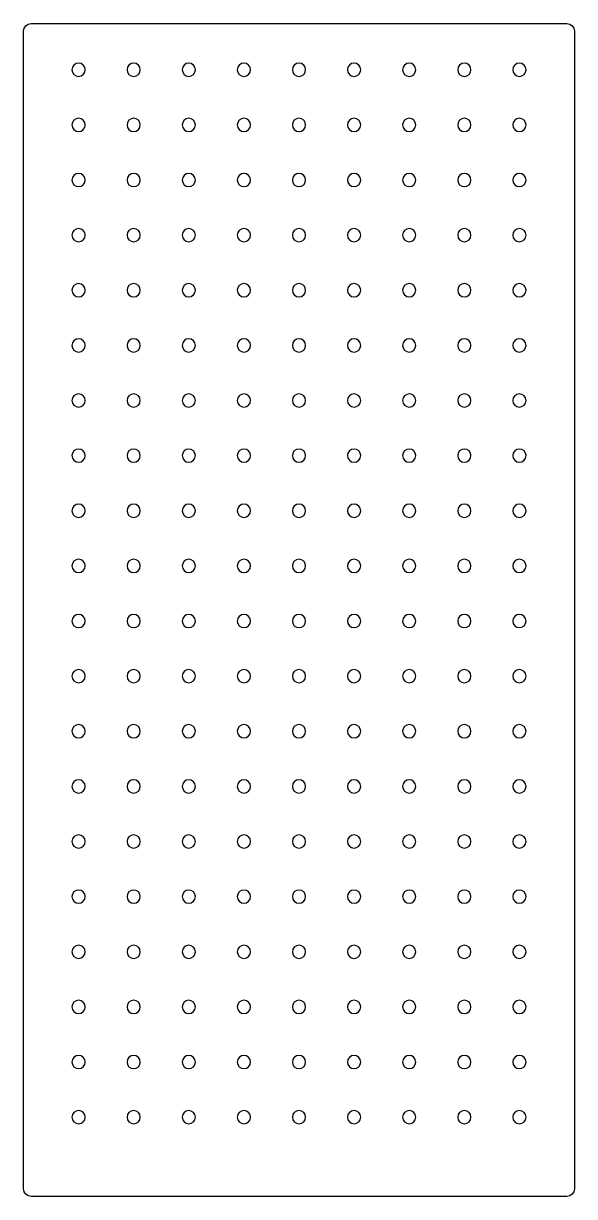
# Model space of a CAD drawing. Header units: millimetres. Extents: x 0 to 500, y 0 to 1064.
import ezdxf

# ---------------------------------------------------------------- set-up
doc = ezdxf.new("R2010")
doc.units = ezdxf.units.MM

msp = doc.modelspace()

# ---------------------------------------------------------------- linework, layer by layer
at = {"layer": 'HOLES_QUOTE_ONLY'}
for points in [[(44.4567, 1019.7039), (45.7574, 1017.7574), (47.7039, 1016.4567), (50, 1016), (52.2961, 1016.4567), (54.2426, 1017.7574), (55.5433, 1019.7039), (56, 1022), (55.5433, 1024.2961), (54.2426, 1026.2426), (52.2961, 1027.5433), (50, 1028), (47.7039, 1027.5433), (45.7574, 1026.2426), (44.4567, 1024.2961), (44, 1022)], [(94.4567, 1019.7039), (95.7574, 1017.7574), (97.7039, 1016.4567), (100, 1016), (102.2961, 1016.4567), (104.2426, 1017.7574), (105.5433, 1019.7039), (106, 1022), (105.5433, 1024.2961), (104.2426, 1026.2426), (102.2961, 1027.5433), (100, 1028), (97.7039, 1027.5433), (95.7574, 1026.2426), (94.4567, 1024.2961), (94, 1022)], [(144.4567, 1019.7039), (145.7574, 1017.7574), (147.7039, 1016.4567), (150, 1016), (152.2961, 1016.4567), (154.2426, 1017.7574), (155.5433, 1019.7039), (156, 1022), (155.5433, 1024.2961), (154.2426, 1026.2426), (152.2961, 1027.5433), (150, 1028), (147.7039, 1027.5433), (145.7574, 1026.2426), (144.4567, 1024.2961), (144, 1022)], [(194.4567, 1019.7039), (195.7574, 1017.7574), (197.7039, 1016.4567), (200, 1016), (202.2961, 1016.4567), (204.2426, 1017.7574), (205.5433, 1019.7039), (206, 1022), (205.5433, 1024.2961), (204.2426, 1026.2426), (202.2961, 1027.5433), (200, 1028), (197.7039, 1027.5433), (195.7574, 1026.2426), (194.4567, 1024.2961), (194, 1022)], [(245.7574, 1017.7574), (247.7039, 1016.4567), (250, 1016), (252.2961, 1016.4567), (254.2426, 1017.7574), (255.5433, 1019.7039), (256, 1022), (255.5433, 1024.2961), (254.2426, 1026.2426), (252.2961, 1027.5433), (250, 1028), (247.7039, 1027.5433), (245.7574, 1026.2426), (244.4567, 1024.2961), (244, 1022), (244.4567, 1019.7039)], [(295.7574, 1017.7574), (297.7039, 1016.4567), (300, 1016), (302.2961, 1016.4567), (304.2426, 1017.7574), (305.5433, 1019.7039), (306, 1022), (305.5433, 1024.2961), (304.2426, 1026.2426), (302.2961, 1027.5433), (300, 1028), (297.7039, 1027.5433), (295.7574, 1026.2426), (294.4567, 1024.2961), (294, 1022), (294.4567, 1019.7039)], [(344.4567, 1019.7039), (345.7574, 1017.7574), (347.7039, 1016.4567), (350, 1016), (352.2961, 1016.4567), (354.2426, 1017.7574), (355.5433, 1019.7039), (356, 1022), (355.5433, 1024.2961), (354.2426, 1026.2426), (352.2961, 1027.5433), (350, 1028), (347.7039, 1027.5433), (345.7574, 1026.2426), (344.4567, 1024.2961), (344, 1022)], [(394.4567, 1019.7039), (395.7574, 1017.7574), (397.7039, 1016.4567), (400, 1016), (402.2961, 1016.4567), (404.2426, 1017.7574), (405.5433, 1019.7039), (406, 1022), (405.5433, 1024.2961), (404.2426, 1026.2426), (402.2961, 1027.5433), (400, 1028), (397.7039, 1027.5433), (395.7574, 1026.2426), (394.4567, 1024.2961), (394, 1022)], [(444.4567, 1019.7039), (445.7574, 1017.7574), (447.7039, 1016.4567), (450, 1016), (452.2961, 1016.4567), (454.2426, 1017.7574), (455.5433, 1019.7039), (456, 1022), (455.5433, 1024.2961), (454.2426, 1026.2426), (452.2961, 1027.5433), (450, 1028), (447.7039, 1027.5433), (445.7574, 1026.2426), (444.4567, 1024.2961), (444, 1022)], [(44.4567, 969.7039), (45.7574, 967.7574), (47.7039, 966.4567), (50, 966), (52.2961, 966.4567), (54.2426, 967.7574), (55.5433, 969.7039), (56, 972), (55.5433, 974.2961), (54.2426, 976.2426), (52.2961, 977.5433), (50, 978), (47.7039, 977.5433), (45.7574, 976.2426), (44.4567, 974.2961), (44, 972)], [(95.7574, 967.7574), (97.7039, 966.4567), (100, 966), (102.2961, 966.4567), (104.2426, 967.7574), (105.5433, 969.7039), (106, 972), (105.5433, 974.2961), (104.2426, 976.2426), (102.2961, 977.5433), (100, 978), (97.7039, 977.5433), (95.7574, 976.2426), (94.4567, 974.2961), (94, 972), (94.4567, 969.7039)], [(145.7574, 967.7574), (147.7039, 966.4567), (150, 966), (152.2961, 966.4567), (154.2426, 967.7574), (155.5433, 969.7039), (156, 972), (155.5433, 974.2961), (154.2426, 976.2426), (152.2961, 977.5433), (150, 978), (147.7039, 977.5433), (145.7574, 976.2426), (144.4567, 974.2961), (144, 972), (144.4567, 969.7039)], [(194.4567, 969.7039), (195.7574, 967.7574), (197.7039, 966.4567), (200, 966), (202.2961, 966.4567), (204.2426, 967.7574), (205.5433, 969.7039), (206, 972), (205.5433, 974.2961), (204.2426, 976.2426), (202.2961, 977.5433), (200, 978), (197.7039, 977.5433), (195.7574, 976.2426), (194.4567, 974.2961), (194, 972)], [(244.4567, 969.7039), (245.7574, 967.7574), (247.7039, 966.4567), (250, 966), (252.2961, 966.4567), (254.2426, 967.7574), (255.5433, 969.7039), (256, 972), (255.5433, 974.2961), (254.2426, 976.2426), (252.2961, 977.5433), (250, 978), (247.7039, 977.5433), (245.7574, 976.2426), (244.4567, 974.2961), (244, 972)], [(294.4567, 969.7039), (295.7574, 967.7574), (297.7039, 966.4567), (300, 966), (302.2961, 966.4567), (304.2426, 967.7574), (305.5433, 969.7039), (306, 972), (305.5433, 974.2961), (304.2426, 976.2426), (302.2961, 977.5433), (300, 978), (297.7039, 977.5433), (295.7574, 976.2426), (294.4567, 974.2961), (294, 972)], [(345.7574, 967.7574), (347.7039, 966.4567), (350, 966), (352.2961, 966.4567), (354.2426, 967.7574), (355.5433, 969.7039), (356, 972), (355.5433, 974.2961), (354.2426, 976.2426), (352.2961, 977.5433), (350, 978), (347.7039, 977.5433), (345.7574, 976.2426), (344.4567, 974.2961), (344, 972), (344.4567, 969.7039)], [(394.4567, 969.7039), (395.7574, 967.7574), (397.7039, 966.4567), (400, 966), (402.2961, 966.4567), (404.2426, 967.7574), (405.5433, 969.7039), (406, 972), (405.5433, 974.2961), (404.2426, 976.2426), (402.2961, 977.5433), (400, 978), (397.7039, 977.5433), (395.7574, 976.2426), (394.4567, 974.2961), (394, 972)], [(445.7574, 967.7574), (447.7039, 966.4567), (450, 966), (452.2961, 966.4567), (454.2426, 967.7574), (455.5433, 969.7039), (456, 972), (455.5433, 974.2961), (454.2426, 976.2426), (452.2961, 977.5433), (450, 978), (447.7039, 977.5433), (445.7574, 976.2426), (444.4567, 974.2961), (444, 972), (444.4567, 969.7039)], [(45.7574, 917.7574), (47.7039, 916.4567), (50, 916), (52.2961, 916.4567), (54.2426, 917.7574), (55.5433, 919.7039), (56, 922), (55.5433, 924.2961), (54.2426, 926.2426), (52.2961, 927.5433), (50, 928), (47.7039, 927.5433), (45.7574, 926.2426), (44.4567, 924.2961), (44, 922), (44.4567, 919.7039)], [(95.7574, 917.7574), (97.7039, 916.4567), (100, 916), (102.2961, 916.4567), (104.2426, 917.7574), (105.5433, 919.7039), (106, 922), (105.5433, 924.2961), (104.2426, 926.2426), (102.2961, 927.5433), (100, 928), (97.7039, 927.5433), (95.7574, 926.2426), (94.4567, 924.2961), (94, 922), (94.4567, 919.7039)], [(144.4567, 919.7039), (145.7574, 917.7574), (147.7039, 916.4567), (150, 916), (152.2961, 916.4567), (154.2426, 917.7574), (155.5433, 919.7039), (156, 922), (155.5433, 924.2961), (154.2426, 926.2426), (152.2961, 927.5433), (150, 928), (147.7039, 927.5433), (145.7574, 926.2426), (144.4567, 924.2961), (144, 922)], [(195.7574, 917.7574), (197.7039, 916.4567), (200, 916), (202.2961, 916.4567), (204.2426, 917.7574), (205.5433, 919.7039), (206, 922), (205.5433, 924.2961), (204.2426, 926.2426), (202.2961, 927.5433), (200, 928), (197.7039, 927.5433), (195.7574, 926.2426), (194.4567, 924.2961), (194, 922), (194.4567, 919.7039)], [(245.7574, 917.7574), (247.7039, 916.4567), (250, 916), (252.2961, 916.4567), (254.2426, 917.7574), (255.5433, 919.7039), (256, 922), (255.5433, 924.2961), (254.2426, 926.2426), (252.2961, 927.5433), (250, 928), (247.7039, 927.5433), (245.7574, 926.2426), (244.4567, 924.2961), (244, 922), (244.4567, 919.7039)], [(294.4567, 919.7039), (295.7574, 917.7574), (297.7039, 916.4567), (300, 916), (302.2961, 916.4567), (304.2426, 917.7574), (305.5433, 919.7039), (306, 922), (305.5433, 924.2961), (304.2426, 926.2426), (302.2961, 927.5433), (300, 928), (297.7039, 927.5433), (295.7574, 926.2426), (294.4567, 924.2961), (294, 922)], [(344.4567, 919.7039), (345.7574, 917.7574), (347.7039, 916.4567), (350, 916), (352.2961, 916.4567), (354.2426, 917.7574), (355.5433, 919.7039), (356, 922), (355.5433, 924.2961), (354.2426, 926.2426), (352.2961, 927.5433), (350, 928), (347.7039, 927.5433), (345.7574, 926.2426), (344.4567, 924.2961), (344, 922)], [(395.7574, 917.7574), (397.7039, 916.4567), (400, 916), (402.2961, 916.4567), (404.2426, 917.7574), (405.5433, 919.7039), (406, 922), (405.5433, 924.2961), (404.2426, 926.2426), (402.2961, 927.5433), (400, 928), (397.7039, 927.5433), (395.7574, 926.2426), (394.4567, 924.2961), (394, 922), (394.4567, 919.7039)], [(444.4567, 919.7039), (445.7574, 917.7574), (447.7039, 916.4567), (450, 916), (452.2961, 916.4567), (454.2426, 917.7574), (455.5433, 919.7039), (456, 922), (455.5433, 924.2961), (454.2426, 926.2426), (452.2961, 927.5433), (450, 928), (447.7039, 927.5433), (445.7574, 926.2426), (444.4567, 924.2961), (444, 922)], [(44.4567, 869.7039), (45.7574, 867.7574), (47.7039, 866.4567), (50, 866), (52.2961, 866.4567), (54.2426, 867.7574), (55.5433, 869.7039), (56, 872), (55.5433, 874.2961), (54.2426, 876.2426), (52.2961, 877.5433), (50, 878), (47.7039, 877.5433), (45.7574, 876.2426), (44.4567, 874.2961), (44, 872)], [(94.4567, 869.7039), (95.7574, 867.7574), (97.7039, 866.4567), (100, 866), (102.2961, 866.4567), (104.2426, 867.7574), (105.5433, 869.7039), (106, 872), (105.5433, 874.2961), (104.2426, 876.2426), (102.2961, 877.5433), (100, 878), (97.7039, 877.5433), (95.7574, 876.2426), (94.4567, 874.2961), (94, 872)], [(145.7574, 867.7574), (147.7039, 866.4567), (150, 866), (152.2961, 866.4567), (154.2426, 867.7574), (155.5433, 869.7039), (156, 872), (155.5433, 874.2961), (154.2426, 876.2426), (152.2961, 877.5433), (150, 878), (147.7039, 877.5433), (145.7574, 876.2426), (144.4567, 874.2961), (144, 872), (144.4567, 869.7039)], [(195.7574, 867.7574), (197.7039, 866.4567), (200, 866), (202.2961, 866.4567), (204.2426, 867.7574), (205.5433, 869.7039), (206, 872), (205.5433, 874.2961), (204.2426, 876.2426), (202.2961, 877.5433), (200, 878), (197.7039, 877.5433), (195.7574, 876.2426), (194.4567, 874.2961), (194, 872), (194.4567, 869.7039)], [(244.4567, 869.7039), (245.7574, 867.7574), (247.7039, 866.4567), (250, 866), (252.2961, 866.4567), (254.2426, 867.7574), (255.5433, 869.7039), (256, 872), (255.5433, 874.2961), (254.2426, 876.2426), (252.2961, 877.5433), (250, 878), (247.7039, 877.5433), (245.7574, 876.2426), (244.4567, 874.2961), (244, 872)], [(295.7574, 867.7574), (297.7039, 866.4567), (300, 866), (302.2961, 866.4567), (304.2426, 867.7574), (305.5433, 869.7039), (306, 872), (305.5433, 874.2961), (304.2426, 876.2426), (302.2961, 877.5433), (300, 878), (297.7039, 877.5433), (295.7574, 876.2426), (294.4567, 874.2961), (294, 872), (294.4567, 869.7039)], [(345.7574, 867.7574), (347.7039, 866.4567), (350, 866), (352.2961, 866.4567), (354.2426, 867.7574), (355.5433, 869.7039), (356, 872), (355.5433, 874.2961), (354.2426, 876.2426), (352.2961, 877.5433), (350, 878), (347.7039, 877.5433), (345.7574, 876.2426), (344.4567, 874.2961), (344, 872), (344.4567, 869.7039)], [(394.4567, 869.7039), (395.7574, 867.7574), (397.7039, 866.4567), (400, 866), (402.2961, 866.4567), (404.2426, 867.7574), (405.5433, 869.7039), (406, 872), (405.5433, 874.2961), (404.2426, 876.2426), (402.2961, 877.5433), (400, 878), (397.7039, 877.5433), (395.7574, 876.2426), (394.4567, 874.2961), (394, 872)], [(444.4567, 869.7039), (445.7574, 867.7574), (447.7039, 866.4567), (450, 866), (452.2961, 866.4567), (454.2426, 867.7574), (455.5433, 869.7039), (456, 872), (455.5433, 874.2961), (454.2426, 876.2426), (452.2961, 877.5433), (450, 878), (447.7039, 877.5433), (445.7574, 876.2426), (444.4567, 874.2961), (444, 872)], [(44.4567, 819.7039), (45.7574, 817.7574), (47.7039, 816.4567), (50, 816), (52.2961, 816.4567), (54.2426, 817.7574), (55.5433, 819.7039), (56, 822), (55.5433, 824.2961), (54.2426, 826.2426), (52.2961, 827.5433), (50, 828), (47.7039, 827.5433), (45.7574, 826.2426), (44.4567, 824.2961), (44, 822)], [(95.7574, 817.7574), (97.7039, 816.4567), (100, 816), (102.2961, 816.4567), (104.2426, 817.7574), (105.5433, 819.7039), (106, 822), (105.5433, 824.2961), (104.2426, 826.2426), (102.2961, 827.5433), (100, 828), (97.7039, 827.5433), (95.7574, 826.2426), (94.4567, 824.2961), (94, 822), (94.4567, 819.7039)], [(144.4567, 819.7039), (145.7574, 817.7574), (147.7039, 816.4567), (150, 816), (152.2961, 816.4567), (154.2426, 817.7574), (155.5433, 819.7039), (156, 822), (155.5433, 824.2961), (154.2426, 826.2426), (152.2961, 827.5433), (150, 828), (147.7039, 827.5433), (145.7574, 826.2426), (144.4567, 824.2961), (144, 822)], [(194.4567, 819.7039), (195.7574, 817.7574), (197.7039, 816.4567), (200, 816), (202.2961, 816.4567), (204.2426, 817.7574), (205.5433, 819.7039), (206, 822), (205.5433, 824.2961), (204.2426, 826.2426), (202.2961, 827.5433), (200, 828), (197.7039, 827.5433), (195.7574, 826.2426), (194.4567, 824.2961), (194, 822)], [(245.7574, 817.7574), (247.7039, 816.4567), (250, 816), (252.2961, 816.4567), (254.2426, 817.7574), (255.5433, 819.7039), (256, 822), (255.5433, 824.2961), (254.2426, 826.2426), (252.2961, 827.5433), (250, 828), (247.7039, 827.5433), (245.7574, 826.2426), (244.4567, 824.2961), (244, 822), (244.4567, 819.7039)], [(294.4567, 819.7039), (295.7574, 817.7574), (297.7039, 816.4567), (300, 816), (302.2961, 816.4567), (304.2426, 817.7574), (305.5433, 819.7039), (306, 822), (305.5433, 824.2961), (304.2426, 826.2426), (302.2961, 827.5433), (300, 828), (297.7039, 827.5433), (295.7574, 826.2426), (294.4567, 824.2961), (294, 822)], [(345.7574, 817.7574), (347.7039, 816.4567), (350, 816), (352.2961, 816.4567), (354.2426, 817.7574), (355.5433, 819.7039), (356, 822), (355.5433, 824.2961), (354.2426, 826.2426), (352.2961, 827.5433), (350, 828), (347.7039, 827.5433), (345.7574, 826.2426), (344.4567, 824.2961), (344, 822), (344.4567, 819.7039)], [(394.4567, 819.7039), (395.7574, 817.7574), (397.7039, 816.4567), (400, 816), (402.2961, 816.4567), (404.2426, 817.7574), (405.5433, 819.7039), (406, 822), (405.5433, 824.2961), (404.2426, 826.2426), (402.2961, 827.5433), (400, 828), (397.7039, 827.5433), (395.7574, 826.2426), (394.4567, 824.2961), (394, 822)], [(445.7574, 817.7574), (447.7039, 816.4567), (450, 816), (452.2961, 816.4567), (454.2426, 817.7574), (455.5433, 819.7039), (456, 822), (455.5433, 824.2961), (454.2426, 826.2426), (452.2961, 827.5433), (450, 828), (447.7039, 827.5433), (445.7574, 826.2426), (444.4567, 824.2961), (444, 822), (444.4567, 819.7039)], [(44.4567, 769.7039), (45.7574, 767.7574), (47.7039, 766.4567), (50, 766), (52.2961, 766.4567), (54.2426, 767.7574), (55.5433, 769.7039), (56, 772), (55.5433, 774.2961), (54.2426, 776.2426), (52.2961, 777.5433), (50, 778), (47.7039, 777.5433), (45.7574, 776.2426), (44.4567, 774.2961), (44, 772)], [(94.4567, 769.7039), (95.7574, 767.7574), (97.7039, 766.4567), (100, 766), (102.2961, 766.4567), (104.2426, 767.7574), (105.5433, 769.7039), (106, 772), (105.5433, 774.2961), (104.2426, 776.2426), (102.2961, 777.5433), (100, 778), (97.7039, 777.5433), (95.7574, 776.2426), (94.4567, 774.2961), (94, 772)], [(144.4567, 769.7039), (145.7574, 767.7574), (147.7039, 766.4567), (150, 766), (152.2961, 766.4567), (154.2426, 767.7574), (155.5433, 769.7039), (156, 772), (155.5433, 774.2961), (154.2426, 776.2426), (152.2961, 777.5433), (150, 778), (147.7039, 777.5433), (145.7574, 776.2426), (144.4567, 774.2961), (144, 772)], [(194.4567, 769.7039), (195.7574, 767.7574), (197.7039, 766.4567), (200, 766), (202.2961, 766.4567), (204.2426, 767.7574), (205.5433, 769.7039), (206, 772), (205.5433, 774.2961), (204.2426, 776.2426), (202.2961, 777.5433), (200, 778), (197.7039, 777.5433), (195.7574, 776.2426), (194.4567, 774.2961), (194, 772)], [(244.4567, 769.7039), (245.7574, 767.7574), (247.7039, 766.4567), (250, 766), (252.2961, 766.4567), (254.2426, 767.7574), (255.5433, 769.7039), (256, 772), (255.5433, 774.2961), (254.2426, 776.2426), (252.2961, 777.5433), (250, 778), (247.7039, 777.5433), (245.7574, 776.2426), (244.4567, 774.2961), (244, 772)], [(295.7574, 767.7574), (297.7039, 766.4567), (300, 766), (302.2961, 766.4567), (304.2426, 767.7574), (305.5433, 769.7039), (306, 772), (305.5433, 774.2961), (304.2426, 776.2426), (302.2961, 777.5433), (300, 778), (297.7039, 777.5433), (295.7574, 776.2426), (294.4567, 774.2961), (294, 772), (294.4567, 769.7039)], [(344.4567, 769.7039), (345.7574, 767.7574), (347.7039, 766.4567), (350, 766), (352.2961, 766.4567), (354.2426, 767.7574), (355.5433, 769.7039), (356, 772), (355.5433, 774.2961), (354.2426, 776.2426), (352.2961, 777.5433), (350, 778), (347.7039, 777.5433), (345.7574, 776.2426), (344.4567, 774.2961), (344, 772)], [(395.7574, 767.7574), (397.7039, 766.4567), (400, 766), (402.2961, 766.4567), (404.2426, 767.7574), (405.5433, 769.7039), (406, 772), (405.5433, 774.2961), (404.2426, 776.2426), (402.2961, 777.5433), (400, 778), (397.7039, 777.5433), (395.7574, 776.2426), (394.4567, 774.2961), (394, 772), (394.4567, 769.7039)], [(444.4567, 769.7039), (445.7574, 767.7574), (447.7039, 766.4567), (450, 766), (452.2961, 766.4567), (454.2426, 767.7574), (455.5433, 769.7039), (456, 772), (455.5433, 774.2961), (454.2426, 776.2426), (452.2961, 777.5433), (450, 778), (447.7039, 777.5433), (445.7574, 776.2426), (444.4567, 774.2961), (444, 772)], [(45.7574, 717.7574), (47.7039, 716.4567), (50, 716), (52.2961, 716.4567), (54.2426, 717.7574), (55.5433, 719.7039), (56, 722), (55.5433, 724.2961), (54.2426, 726.2426), (52.2961, 727.5433), (50, 728), (47.7039, 727.5433), (45.7574, 726.2426), (44.4567, 724.2961), (44, 722), (44.4567, 719.7039)], [(94.4567, 719.7039), (95.7574, 717.7574), (97.7039, 716.4567), (100, 716), (102.2961, 716.4567), (104.2426, 717.7574), (105.5433, 719.7039), (106, 722), (105.5433, 724.2961), (104.2426, 726.2426), (102.2961, 727.5433), (100, 728), (97.7039, 727.5433), (95.7574, 726.2426), (94.4567, 724.2961), (94, 722)], [(145.7574, 717.7574), (147.7039, 716.4567), (150, 716), (152.2961, 716.4567), (154.2426, 717.7574), (155.5433, 719.7039), (156, 722), (155.5433, 724.2961), (154.2426, 726.2426), (152.2961, 727.5433), (150, 728), (147.7039, 727.5433), (145.7574, 726.2426), (144.4567, 724.2961), (144, 722), (144.4567, 719.7039)], [(195.7574, 717.7574), (197.7039, 716.4567), (200, 716), (202.2961, 716.4567), (204.2426, 717.7574), (205.5433, 719.7039), (206, 722), (205.5433, 724.2961), (204.2426, 726.2426), (202.2961, 727.5433), (200, 728), (197.7039, 727.5433), (195.7574, 726.2426), (194.4567, 724.2961), (194, 722), (194.4567, 719.7039)], [(244.4567, 719.7039), (245.7574, 717.7574), (247.7039, 716.4567), (250, 716), (252.2961, 716.4567), (254.2426, 717.7574), (255.5433, 719.7039), (256, 722), (255.5433, 724.2961), (254.2426, 726.2426), (252.2961, 727.5433), (250, 728), (247.7039, 727.5433), (245.7574, 726.2426), (244.4567, 724.2961), (244, 722)], [(294.4567, 719.7039), (295.7574, 717.7574), (297.7039, 716.4567), (300, 716), (302.2961, 716.4567), (304.2426, 717.7574), (305.5433, 719.7039), (306, 722), (305.5433, 724.2961), (304.2426, 726.2426), (302.2961, 727.5433), (300, 728), (297.7039, 727.5433), (295.7574, 726.2426), (294.4567, 724.2961), (294, 722)], [(344.4567, 719.7039), (345.7574, 717.7574), (347.7039, 716.4567), (350, 716), (352.2961, 716.4567), (354.2426, 717.7574), (355.5433, 719.7039), (356, 722), (355.5433, 724.2961), (354.2426, 726.2426), (352.2961, 727.5433), (350, 728), (347.7039, 727.5433), (345.7574, 726.2426), (344.4567, 724.2961), (344, 722)], [(394.4567, 719.7039), (395.7574, 717.7574), (397.7039, 716.4567), (400, 716), (402.2961, 716.4567), (404.2426, 717.7574), (405.5433, 719.7039), (406, 722), (405.5433, 724.2961), (404.2426, 726.2426), (402.2961, 727.5433), (400, 728), (397.7039, 727.5433), (395.7574, 726.2426), (394.4567, 724.2961), (394, 722)], [(444.4567, 719.7039), (445.7574, 717.7574), (447.7039, 716.4567), (450, 716), (452.2961, 716.4567), (454.2426, 717.7574), (455.5433, 719.7039), (456, 722), (455.5433, 724.2961), (454.2426, 726.2426), (452.2961, 727.5433), (450, 728), (447.7039, 727.5433), (445.7574, 726.2426), (444.4567, 724.2961), (444, 722)], [(44.4567, 669.7039), (45.7574, 667.7574), (47.7039, 666.4567), (50, 666), (52.2961, 666.4567), (54.2426, 667.7574), (55.5433, 669.7039), (56, 672), (55.5433, 674.2961), (54.2426, 676.2426), (52.2961, 677.5433), (50, 678), (47.7039, 677.5433), (45.7574, 676.2426), (44.4567, 674.2961), (44, 672)], [(95.7574, 667.7574), (97.7039, 666.4567), (100, 666), (102.2961, 666.4567), (104.2426, 667.7574), (105.5433, 669.7039), (106, 672), (105.5433, 674.2961), (104.2426, 676.2426), (102.2961, 677.5433), (100, 678), (97.7039, 677.5433), (95.7574, 676.2426), (94.4567, 674.2961), (94, 672), (94.4567, 669.7039)], [(144.4567, 669.7039), (145.7574, 667.7574), (147.7039, 666.4567), (150, 666), (152.2961, 666.4567), (154.2426, 667.7574), (155.5433, 669.7039), (156, 672), (155.5433, 674.2961), (154.2426, 676.2426), (152.2961, 677.5433), (150, 678), (147.7039, 677.5433), (145.7574, 676.2426), (144.4567, 674.2961), (144, 672)], [(194.4567, 669.7039), (195.7574, 667.7574), (197.7039, 666.4567), (200, 666), (202.2961, 666.4567), (204.2426, 667.7574), (205.5433, 669.7039), (206, 672), (205.5433, 674.2961), (204.2426, 676.2426), (202.2961, 677.5433), (200, 678), (197.7039, 677.5433), (195.7574, 676.2426), (194.4567, 674.2961), (194, 672)], [(245.7574, 667.7574), (247.7039, 666.4567), (250, 666), (252.2961, 666.4567), (254.2426, 667.7574), (255.5433, 669.7039), (256, 672), (255.5433, 674.2961), (254.2426, 676.2426), (252.2961, 677.5433), (250, 678), (247.7039, 677.5433), (245.7574, 676.2426), (244.4567, 674.2961), (244, 672), (244.4567, 669.7039)], [(294.4567, 669.7039), (295.7574, 667.7574), (297.7039, 666.4567), (300, 666), (302.2961, 666.4567), (304.2426, 667.7574), (305.5433, 669.7039), (306, 672), (305.5433, 674.2961), (304.2426, 676.2426), (302.2961, 677.5433), (300, 678), (297.7039, 677.5433), (295.7574, 676.2426), (294.4567, 674.2961), (294, 672)], [(345.7574, 667.7574), (347.7039, 666.4567), (350, 666), (352.2961, 666.4567), (354.2426, 667.7574), (355.5433, 669.7039), (356, 672), (355.5433, 674.2961), (354.2426, 676.2426), (352.2961, 677.5433), (350, 678), (347.7039, 677.5433), (345.7574, 676.2426), (344.4567, 674.2961), (344, 672), (344.4567, 669.7039)], [(394.4567, 669.7039), (395.7574, 667.7574), (397.7039, 666.4567), (400, 666), (402.2961, 666.4567), (404.2426, 667.7574), (405.5433, 669.7039), (406, 672), (405.5433, 674.2961), (404.2426, 676.2426), (402.2961, 677.5433), (400, 678), (397.7039, 677.5433), (395.7574, 676.2426), (394.4567, 674.2961), (394, 672)], [(445.7574, 667.7574), (447.7039, 666.4567), (450, 666), (452.2961, 666.4567), (454.2426, 667.7574), (455.5433, 669.7039), (456, 672), (455.5433, 674.2961), (454.2426, 676.2426), (452.2961, 677.5433), (450, 678), (447.7039, 677.5433), (445.7574, 676.2426), (444.4567, 674.2961), (444, 672), (444.4567, 669.7039)], [(45.7574, 617.7574), (47.7039, 616.4567), (50, 616), (52.2961, 616.4567), (54.2426, 617.7574), (55.5433, 619.7039), (56, 622), (55.5433, 624.2961), (54.2426, 626.2426), (52.2961, 627.5433), (50, 628), (47.7039, 627.5433), (45.7574, 626.2426), (44.4567, 624.2961), (44, 622), (44.4567, 619.7039)], [(95.7574, 617.7574), (97.7039, 616.4567), (100, 616), (102.2961, 616.4567), (104.2426, 617.7574), (105.5433, 619.7039), (106, 622), (105.5433, 624.2961), (104.2426, 626.2426), (102.2961, 627.5433), (100, 628), (97.7039, 627.5433), (95.7574, 626.2426), (94.4567, 624.2961), (94, 622), (94.4567, 619.7039)], [(145.7574, 617.7574), (147.7039, 616.4567), (150, 616), (152.2961, 616.4567), (154.2426, 617.7574), (155.5433, 619.7039), (156, 622), (155.5433, 624.2961), (154.2426, 626.2426), (152.2961, 627.5433), (150, 628), (147.7039, 627.5433), (145.7574, 626.2426), (144.4567, 624.2961), (144, 622), (144.4567, 619.7039)], [(194.4567, 619.7039), (195.7574, 617.7574), (197.7039, 616.4567), (200, 616), (202.2961, 616.4567), (204.2426, 617.7574), (205.5433, 619.7039), (206, 622), (205.5433, 624.2961), (204.2426, 626.2426), (202.2961, 627.5433), (200, 628), (197.7039, 627.5433), (195.7574, 626.2426), (194.4567, 624.2961), (194, 622)], [(245.7574, 617.7574), (247.7039, 616.4567), (250, 616), (252.2961, 616.4567), (254.2426, 617.7574), (255.5433, 619.7039), (256, 622), (255.5433, 624.2961), (254.2426, 626.2426), (252.2961, 627.5433), (250, 628), (247.7039, 627.5433), (245.7574, 626.2426), (244.4567, 624.2961), (244, 622), (244.4567, 619.7039)], [(294.4567, 619.7039), (295.7574, 617.7574), (297.7039, 616.4567), (300, 616), (302.2961, 616.4567), (304.2426, 617.7574), (305.5433, 619.7039), (306, 622), (305.5433, 624.2961), (304.2426, 626.2426), (302.2961, 627.5433), (300, 628), (297.7039, 627.5433), (295.7574, 626.2426), (294.4567, 624.2961), (294, 622)], [(345.7574, 617.7574), (347.7039, 616.4567), (350, 616), (352.2961, 616.4567), (354.2426, 617.7574), (355.5433, 619.7039), (356, 622), (355.5433, 624.2961), (354.2426, 626.2426), (352.2961, 627.5433), (350, 628), (347.7039, 627.5433), (345.7574, 626.2426), (344.4567, 624.2961), (344, 622), (344.4567, 619.7039)], [(395.7574, 617.7574), (397.7039, 616.4567), (400, 616), (402.2961, 616.4567), (404.2426, 617.7574), (405.5433, 619.7039), (406, 622), (405.5433, 624.2961), (404.2426, 626.2426), (402.2961, 627.5433), (400, 628), (397.7039, 627.5433), (395.7574, 626.2426), (394.4567, 624.2961), (394, 622), (394.4567, 619.7039)], [(444.4567, 619.7039), (445.7574, 617.7574), (447.7039, 616.4567), (450, 616), (452.2961, 616.4567), (454.2426, 617.7574), (455.5433, 619.7039), (456, 622), (455.5433, 624.2961), (454.2426, 626.2426), (452.2961, 627.5433), (450, 628), (447.7039, 627.5433), (445.7574, 626.2426), (444.4567, 624.2961), (444, 622)], [(44.4567, 569.7039), (45.7574, 567.7574), (47.7039, 566.4567), (50, 566), (52.2961, 566.4567), (54.2426, 567.7574), (55.5433, 569.7039), (56, 572), (55.5433, 574.2961), (54.2426, 576.2426), (52.2961, 577.5433), (50, 578), (47.7039, 577.5433), (45.7574, 576.2426), (44.4567, 574.2961), (44, 572)], [(94.4567, 569.7039), (95.7574, 567.7574), (97.7039, 566.4567), (100, 566), (102.2961, 566.4567), (104.2426, 567.7574), (105.5433, 569.7039), (106, 572), (105.5433, 574.2961), (104.2426, 576.2426), (102.2961, 577.5433), (100, 578), (97.7039, 577.5433), (95.7574, 576.2426), (94.4567, 574.2961), (94, 572)], [(145.7574, 567.7574), (147.7039, 566.4567), (150, 566), (152.2961, 566.4567), (154.2426, 567.7574), (155.5433, 569.7039), (156, 572), (155.5433, 574.2961), (154.2426, 576.2426), (152.2961, 577.5433), (150, 578), (147.7039, 577.5433), (145.7574, 576.2426), (144.4567, 574.2961), (144, 572), (144.4567, 569.7039)], [(195.7574, 567.7574), (197.7039, 566.4567), (200, 566), (202.2961, 566.4567), (204.2426, 567.7574), (205.5433, 569.7039), (206, 572), (205.5433, 574.2961), (204.2426, 576.2426), (202.2961, 577.5433), (200, 578), (197.7039, 577.5433), (195.7574, 576.2426), (194.4567, 574.2961), (194, 572), (194.4567, 569.7039)], [(245.7574, 567.7574), (247.7039, 566.4567), (250, 566), (252.2961, 566.4567), (254.2426, 567.7574), (255.5433, 569.7039), (256, 572), (255.5433, 574.2961), (254.2426, 576.2426), (252.2961, 577.5433), (250, 578), (247.7039, 577.5433), (245.7574, 576.2426), (244.4567, 574.2961), (244, 572), (244.4567, 569.7039)], [(294.4567, 569.7039), (295.7574, 567.7574), (297.7039, 566.4567), (300, 566), (302.2961, 566.4567), (304.2426, 567.7574), (305.5433, 569.7039), (306, 572), (305.5433, 574.2961), (304.2426, 576.2426), (302.2961, 577.5433), (300, 578), (297.7039, 577.5433), (295.7574, 576.2426), (294.4567, 574.2961), (294, 572)], [(345.7574, 567.7574), (347.7039, 566.4567), (350, 566), (352.2961, 566.4567), (354.2426, 567.7574), (355.5433, 569.7039), (356, 572), (355.5433, 574.2961), (354.2426, 576.2426), (352.2961, 577.5433), (350, 578), (347.7039, 577.5433), (345.7574, 576.2426), (344.4567, 574.2961), (344, 572), (344.4567, 569.7039)], [(394.4567, 569.7039), (395.7574, 567.7574), (397.7039, 566.4567), (400, 566), (402.2961, 566.4567), (404.2426, 567.7574), (405.5433, 569.7039), (406, 572), (405.5433, 574.2961), (404.2426, 576.2426), (402.2961, 577.5433), (400, 578), (397.7039, 577.5433), (395.7574, 576.2426), (394.4567, 574.2961), (394, 572)], [(444.4567, 569.7039), (445.7574, 567.7574), (447.7039, 566.4567), (450, 566), (452.2961, 566.4567), (454.2426, 567.7574), (455.5433, 569.7039), (456, 572), (455.5433, 574.2961), (454.2426, 576.2426), (452.2961, 577.5433), (450, 578), (447.7039, 577.5433), (445.7574, 576.2426), (444.4567, 574.2961), (444, 572)], [(44.4567, 519.7039), (45.7574, 517.7574), (47.7039, 516.4567), (50, 516), (52.2961, 516.4567), (54.2426, 517.7574), (55.5433, 519.7039), (56, 522), (55.5433, 524.2961), (54.2426, 526.2426), (52.2961, 527.5433), (50, 528), (47.7039, 527.5433), (45.7574, 526.2426), (44.4567, 524.2961), (44, 522)], [(95.7574, 517.7574), (97.7039, 516.4567), (100, 516), (102.2961, 516.4567), (104.2426, 517.7574), (105.5433, 519.7039), (106, 522), (105.5433, 524.2961), (104.2426, 526.2426), (102.2961, 527.5433), (100, 528), (97.7039, 527.5433), (95.7574, 526.2426), (94.4567, 524.2961), (94, 522), (94.4567, 519.7039)], [(144.4567, 519.7039), (145.7574, 517.7574), (147.7039, 516.4567), (150, 516), (152.2961, 516.4567), (154.2426, 517.7574), (155.5433, 519.7039), (156, 522), (155.5433, 524.2961), (154.2426, 526.2426), (152.2961, 527.5433), (150, 528), (147.7039, 527.5433), (145.7574, 526.2426), (144.4567, 524.2961), (144, 522)], [(194.4567, 519.7039), (195.7574, 517.7574), (197.7039, 516.4567), (200, 516), (202.2961, 516.4567), (204.2426, 517.7574), (205.5433, 519.7039), (206, 522), (205.5433, 524.2961), (204.2426, 526.2426), (202.2961, 527.5433), (200, 528), (197.7039, 527.5433), (195.7574, 526.2426), (194.4567, 524.2961), (194, 522)], [(244.4567, 519.7039), (245.7574, 517.7574), (247.7039, 516.4567), (250, 516), (252.2961, 516.4567), (254.2426, 517.7574), (255.5433, 519.7039), (256, 522), (255.5433, 524.2961), (254.2426, 526.2426), (252.2961, 527.5433), (250, 528), (247.7039, 527.5433), (245.7574, 526.2426), (244.4567, 524.2961), (244, 522)], [(294.4567, 519.7039), (295.7574, 517.7574), (297.7039, 516.4567), (300, 516), (302.2961, 516.4567), (304.2426, 517.7574), (305.5433, 519.7039), (306, 522), (305.5433, 524.2961), (304.2426, 526.2426), (302.2961, 527.5433), (300, 528), (297.7039, 527.5433), (295.7574, 526.2426), (294.4567, 524.2961), (294, 522)], [(344.4567, 519.7039), (345.7574, 517.7574), (347.7039, 516.4567), (350, 516), (352.2961, 516.4567), (354.2426, 517.7574), (355.5433, 519.7039), (356, 522), (355.5433, 524.2961), (354.2426, 526.2426), (352.2961, 527.5433), (350, 528), (347.7039, 527.5433), (345.7574, 526.2426), (344.4567, 524.2961), (344, 522)], [(395.7574, 517.7574), (397.7039, 516.4567), (400, 516), (402.2961, 516.4567), (404.2426, 517.7574), (405.5433, 519.7039), (406, 522), (405.5433, 524.2961), (404.2426, 526.2426), (402.2961, 527.5433), (400, 528), (397.7039, 527.5433), (395.7574, 526.2426), (394.4567, 524.2961), (394, 522), (394.4567, 519.7039)], [(444.4567, 519.7039), (445.7574, 517.7574), (447.7039, 516.4567), (450, 516), (452.2961, 516.4567), (454.2426, 517.7574), (455.5433, 519.7039), (456, 522), (455.5433, 524.2961), (454.2426, 526.2426), (452.2961, 527.5433), (450, 528), (447.7039, 527.5433), (445.7574, 526.2426), (444.4567, 524.2961), (444, 522)], [(45.7574, 467.7574), (47.7039, 466.4567), (50, 466), (52.2961, 466.4567), (54.2426, 467.7574), (55.5433, 469.7039), (56, 472), (55.5433, 474.2961), (54.2426, 476.2426), (52.2961, 477.5433), (50, 478), (47.7039, 477.5433), (45.7574, 476.2426), (44.4567, 474.2961), (44, 472), (44.4567, 469.7039)], [(94.4567, 469.7039), (95.7574, 467.7574), (97.7039, 466.4567), (100, 466), (102.2961, 466.4567), (104.2426, 467.7574), (105.5433, 469.7039), (106, 472), (105.5433, 474.2961), (104.2426, 476.2426), (102.2961, 477.5433), (100, 478), (97.7039, 477.5433), (95.7574, 476.2426), (94.4567, 474.2961), (94, 472)], [(145.7574, 467.7574), (147.7039, 466.4567), (150, 466), (152.2961, 466.4567), (154.2426, 467.7574), (155.5433, 469.7039), (156, 472), (155.5433, 474.2961), (154.2426, 476.2426), (152.2961, 477.5433), (150, 478), (147.7039, 477.5433), (145.7574, 476.2426), (144.4567, 474.2961), (144, 472), (144.4567, 469.7039)], [(194.4567, 469.7039), (195.7574, 467.7574), (197.7039, 466.4567), (200, 466), (202.2961, 466.4567), (204.2426, 467.7574), (205.5433, 469.7039), (206, 472), (205.5433, 474.2961), (204.2426, 476.2426), (202.2961, 477.5433), (200, 478), (197.7039, 477.5433), (195.7574, 476.2426), (194.4567, 474.2961), (194, 472)], [(244.4567, 469.7039), (245.7574, 467.7574), (247.7039, 466.4567), (250, 466), (252.2961, 466.4567), (254.2426, 467.7574), (255.5433, 469.7039), (256, 472), (255.5433, 474.2961), (254.2426, 476.2426), (252.2961, 477.5433), (250, 478), (247.7039, 477.5433), (245.7574, 476.2426), (244.4567, 474.2961), (244, 472)], [(294.4567, 469.7039), (295.7574, 467.7574), (297.7039, 466.4567), (300, 466), (302.2961, 466.4567), (304.2426, 467.7574), (305.5433, 469.7039), (306, 472), (305.5433, 474.2961), (304.2426, 476.2426), (302.2961, 477.5433), (300, 478), (297.7039, 477.5433), (295.7574, 476.2426), (294.4567, 474.2961), (294, 472)], [(345.7574, 467.7574), (347.7039, 466.4567), (350, 466), (352.2961, 466.4567), (354.2426, 467.7574), (355.5433, 469.7039), (356, 472), (355.5433, 474.2961), (354.2426, 476.2426), (352.2961, 477.5433), (350, 478), (347.7039, 477.5433), (345.7574, 476.2426), (344.4567, 474.2961), (344, 472), (344.4567, 469.7039)], [(395.7574, 467.7574), (397.7039, 466.4567), (400, 466), (402.2961, 466.4567), (404.2426, 467.7574), (405.5433, 469.7039), (406, 472), (405.5433, 474.2961), (404.2426, 476.2426), (402.2961, 477.5433), (400, 478), (397.7039, 477.5433), (395.7574, 476.2426), (394.4567, 474.2961), (394, 472), (394.4567, 469.7039)], [(445.7574, 467.7574), (447.7039, 466.4567), (450, 466), (452.2961, 466.4567), (454.2426, 467.7574), (455.5433, 469.7039), (456, 472), (455.5433, 474.2961), (454.2426, 476.2426), (452.2961, 477.5433), (450, 478), (447.7039, 477.5433), (445.7574, 476.2426), (444.4567, 474.2961), (444, 472), (444.4567, 469.7039)], [(44.4567, 419.7039), (45.7574, 417.7574), (47.7039, 416.4567), (50, 416), (52.2961, 416.4567), (54.2426, 417.7574), (55.5433, 419.7039), (56, 422), (55.5433, 424.2961), (54.2426, 426.2426), (52.2961, 427.5433), (50, 428), (47.7039, 427.5433), (45.7574, 426.2426), (44.4567, 424.2961), (44, 422)], [(94.4567, 419.7039), (95.7574, 417.7574), (97.7039, 416.4567), (100, 416), (102.2961, 416.4567), (104.2426, 417.7574), (105.5433, 419.7039), (106, 422), (105.5433, 424.2961), (104.2426, 426.2426), (102.2961, 427.5433), (100, 428), (97.7039, 427.5433), (95.7574, 426.2426), (94.4567, 424.2961), (94, 422)], [(145.7574, 417.7574), (147.7039, 416.4567), (150, 416), (152.2961, 416.4567), (154.2426, 417.7574), (155.5433, 419.7039), (156, 422), (155.5433, 424.2961), (154.2426, 426.2426), (152.2961, 427.5433), (150, 428), (147.7039, 427.5433), (145.7574, 426.2426), (144.4567, 424.2961), (144, 422), (144.4567, 419.7039)], [(194.4567, 419.7039), (195.7574, 417.7574), (197.7039, 416.4567), (200, 416), (202.2961, 416.4567), (204.2426, 417.7574), (205.5433, 419.7039), (206, 422), (205.5433, 424.2961), (204.2426, 426.2426), (202.2961, 427.5433), (200, 428), (197.7039, 427.5433), (195.7574, 426.2426), (194.4567, 424.2961), (194, 422)], [(245.7574, 417.7574), (247.7039, 416.4567), (250, 416), (252.2961, 416.4567), (254.2426, 417.7574), (255.5433, 419.7039), (256, 422), (255.5433, 424.2961), (254.2426, 426.2426), (252.2961, 427.5433), (250, 428), (247.7039, 427.5433), (245.7574, 426.2426), (244.4567, 424.2961), (244, 422), (244.4567, 419.7039)], [(294.4567, 419.7039), (295.7574, 417.7574), (297.7039, 416.4567), (300, 416), (302.2961, 416.4567), (304.2426, 417.7574), (305.5433, 419.7039), (306, 422), (305.5433, 424.2961), (304.2426, 426.2426), (302.2961, 427.5433), (300, 428), (297.7039, 427.5433), (295.7574, 426.2426), (294.4567, 424.2961), (294, 422)], [(344.4567, 419.7039), (345.7574, 417.7574), (347.7039, 416.4567), (350, 416), (352.2961, 416.4567), (354.2426, 417.7574), (355.5433, 419.7039), (356, 422), (355.5433, 424.2961), (354.2426, 426.2426), (352.2961, 427.5433), (350, 428), (347.7039, 427.5433), (345.7574, 426.2426), (344.4567, 424.2961), (344, 422)], [(394.4567, 419.7039), (395.7574, 417.7574), (397.7039, 416.4567), (400, 416), (402.2961, 416.4567), (404.2426, 417.7574), (405.5433, 419.7039), (406, 422), (405.5433, 424.2961), (404.2426, 426.2426), (402.2961, 427.5433), (400, 428), (397.7039, 427.5433), (395.7574, 426.2426), (394.4567, 424.2961), (394, 422)], [(444.4567, 419.7039), (445.7574, 417.7574), (447.7039, 416.4567), (450, 416), (452.2961, 416.4567), (454.2426, 417.7574), (455.5433, 419.7039), (456, 422), (455.5433, 424.2961), (454.2426, 426.2426), (452.2961, 427.5433), (450, 428), (447.7039, 427.5433), (445.7574, 426.2426), (444.4567, 424.2961), (444, 422)], [(45.7574, 367.7574), (47.7039, 366.4567), (50, 366), (52.2961, 366.4567), (54.2426, 367.7574), (55.5433, 369.7039), (56, 372), (55.5433, 374.2961), (54.2426, 376.2426), (52.2961, 377.5433), (50, 378), (47.7039, 377.5433), (45.7574, 376.2426), (44.4567, 374.2961), (44, 372), (44.4567, 369.7039)], [(95.7574, 367.7574), (97.7039, 366.4567), (100, 366), (102.2961, 366.4567), (104.2426, 367.7574), (105.5433, 369.7039), (106, 372), (105.5433, 374.2961), (104.2426, 376.2426), (102.2961, 377.5433), (100, 378), (97.7039, 377.5433), (95.7574, 376.2426), (94.4567, 374.2961), (94, 372), (94.4567, 369.7039)], [(144.4567, 369.7039), (145.7574, 367.7574), (147.7039, 366.4567), (150, 366), (152.2961, 366.4567), (154.2426, 367.7574), (155.5433, 369.7039), (156, 372), (155.5433, 374.2961), (154.2426, 376.2426), (152.2961, 377.5433), (150, 378), (147.7039, 377.5433), (145.7574, 376.2426), (144.4567, 374.2961), (144, 372)], [(194.4567, 369.7039), (195.7574, 367.7574), (197.7039, 366.4567), (200, 366), (202.2961, 366.4567), (204.2426, 367.7574), (205.5433, 369.7039), (206, 372), (205.5433, 374.2961), (204.2426, 376.2426), (202.2961, 377.5433), (200, 378), (197.7039, 377.5433), (195.7574, 376.2426), (194.4567, 374.2961), (194, 372)], [(245.7574, 367.7574), (247.7039, 366.4567), (250, 366), (252.2961, 366.4567), (254.2426, 367.7574), (255.5433, 369.7039), (256, 372), (255.5433, 374.2961), (254.2426, 376.2426), (252.2961, 377.5433), (250, 378), (247.7039, 377.5433), (245.7574, 376.2426), (244.4567, 374.2961), (244, 372), (244.4567, 369.7039)], [(294.4567, 369.7039), (295.7574, 367.7574), (297.7039, 366.4567), (300, 366), (302.2961, 366.4567), (304.2426, 367.7574), (305.5433, 369.7039), (306, 372), (305.5433, 374.2961), (304.2426, 376.2426), (302.2961, 377.5433), (300, 378), (297.7039, 377.5433), (295.7574, 376.2426), (294.4567, 374.2961), (294, 372)], [(345.7574, 367.7574), (347.7039, 366.4567), (350, 366), (352.2961, 366.4567), (354.2426, 367.7574), (355.5433, 369.7039), (356, 372), (355.5433, 374.2961), (354.2426, 376.2426), (352.2961, 377.5433), (350, 378), (347.7039, 377.5433), (345.7574, 376.2426), (344.4567, 374.2961), (344, 372), (344.4567, 369.7039)], [(395.7574, 367.7574), (397.7039, 366.4567), (400, 366), (402.2961, 366.4567), (404.2426, 367.7574), (405.5433, 369.7039), (406, 372), (405.5433, 374.2961), (404.2426, 376.2426), (402.2961, 377.5433), (400, 378), (397.7039, 377.5433), (395.7574, 376.2426), (394.4567, 374.2961), (394, 372), (394.4567, 369.7039)], [(444.4567, 369.7039), (445.7574, 367.7574), (447.7039, 366.4567), (450, 366), (452.2961, 366.4567), (454.2426, 367.7574), (455.5433, 369.7039), (456, 372), (455.5433, 374.2961), (454.2426, 376.2426), (452.2961, 377.5433), (450, 378), (447.7039, 377.5433), (445.7574, 376.2426), (444.4567, 374.2961), (444, 372)], [(44.4567, 319.7039), (45.7574, 317.7574), (47.7039, 316.4567), (50, 316), (52.2961, 316.4567), (54.2426, 317.7574), (55.5433, 319.7039), (56, 322), (55.5433, 324.2961), (54.2426, 326.2426), (52.2961, 327.5433), (50, 328), (47.7039, 327.5433), (45.7574, 326.2426), (44.4567, 324.2961), (44, 322)], [(95.7574, 317.7574), (97.7039, 316.4567), (100, 316), (102.2961, 316.4567), (104.2426, 317.7574), (105.5433, 319.7039), (106, 322), (105.5433, 324.2961), (104.2426, 326.2426), (102.2961, 327.5433), (100, 328), (97.7039, 327.5433), (95.7574, 326.2426), (94.4567, 324.2961), (94, 322), (94.4567, 319.7039)], [(145.7574, 317.7574), (147.7039, 316.4567), (150, 316), (152.2961, 316.4567), (154.2426, 317.7574), (155.5433, 319.7039), (156, 322), (155.5433, 324.2961), (154.2426, 326.2426), (152.2961, 327.5433), (150, 328), (147.7039, 327.5433), (145.7574, 326.2426), (144.4567, 324.2961), (144, 322), (144.4567, 319.7039)], [(195.7574, 317.7574), (197.7039, 316.4567), (200, 316), (202.2961, 316.4567), (204.2426, 317.7574), (205.5433, 319.7039), (206, 322), (205.5433, 324.2961), (204.2426, 326.2426), (202.2961, 327.5433), (200, 328), (197.7039, 327.5433), (195.7574, 326.2426), (194.4567, 324.2961), (194, 322), (194.4567, 319.7039)], [(244.4567, 319.7039), (245.7574, 317.7574), (247.7039, 316.4567), (250, 316), (252.2961, 316.4567), (254.2426, 317.7574), (255.5433, 319.7039), (256, 322), (255.5433, 324.2961), (254.2426, 326.2426), (252.2961, 327.5433), (250, 328), (247.7039, 327.5433), (245.7574, 326.2426), (244.4567, 324.2961), (244, 322)], [(294.4567, 319.7039), (295.7574, 317.7574), (297.7039, 316.4567), (300, 316), (302.2961, 316.4567), (304.2426, 317.7574), (305.5433, 319.7039), (306, 322), (305.5433, 324.2961), (304.2426, 326.2426), (302.2961, 327.5433), (300, 328), (297.7039, 327.5433), (295.7574, 326.2426), (294.4567, 324.2961), (294, 322)], [(344.4567, 319.7039), (345.7574, 317.7574), (347.7039, 316.4567), (350, 316), (352.2961, 316.4567), (354.2426, 317.7574), (355.5433, 319.7039), (356, 322), (355.5433, 324.2961), (354.2426, 326.2426), (352.2961, 327.5433), (350, 328), (347.7039, 327.5433), (345.7574, 326.2426), (344.4567, 324.2961), (344, 322)], [(394.4567, 319.7039), (395.7574, 317.7574), (397.7039, 316.4567), (400, 316), (402.2961, 316.4567), (404.2426, 317.7574), (405.5433, 319.7039), (406, 322), (405.5433, 324.2961), (404.2426, 326.2426), (402.2961, 327.5433), (400, 328), (397.7039, 327.5433), (395.7574, 326.2426), (394.4567, 324.2961), (394, 322)], [(445.7574, 317.7574), (447.7039, 316.4567), (450, 316), (452.2961, 316.4567), (454.2426, 317.7574), (455.5433, 319.7039), (456, 322), (455.5433, 324.2961), (454.2426, 326.2426), (452.2961, 327.5433), (450, 328), (447.7039, 327.5433), (445.7574, 326.2426), (444.4567, 324.2961), (444, 322), (444.4567, 319.7039)], [(45.7574, 267.7574), (47.7039, 266.4567), (50, 266), (52.2961, 266.4567), (54.2426, 267.7574), (55.5433, 269.7039), (56, 272), (55.5433, 274.2961), (54.2426, 276.2426), (52.2961, 277.5433), (50, 278), (47.7039, 277.5433), (45.7574, 276.2426), (44.4567, 274.2961), (44, 272), (44.4567, 269.7039)], [(94.4567, 269.7039), (95.7574, 267.7574), (97.7039, 266.4567), (100, 266), (102.2961, 266.4567), (104.2426, 267.7574), (105.5433, 269.7039), (106, 272), (105.5433, 274.2961), (104.2426, 276.2426), (102.2961, 277.5433), (100, 278), (97.7039, 277.5433), (95.7574, 276.2426), (94.4567, 274.2961), (94, 272)], [(144.4567, 269.7039), (145.7574, 267.7574), (147.7039, 266.4567), (150, 266), (152.2961, 266.4567), (154.2426, 267.7574), (155.5433, 269.7039), (156, 272), (155.5433, 274.2961), (154.2426, 276.2426), (152.2961, 277.5433), (150, 278), (147.7039, 277.5433), (145.7574, 276.2426), (144.4567, 274.2961), (144, 272)], [(195.7574, 267.7574), (197.7039, 266.4567), (200, 266), (202.2961, 266.4567), (204.2426, 267.7574), (205.5433, 269.7039), (206, 272), (205.5433, 274.2961), (204.2426, 276.2426), (202.2961, 277.5433), (200, 278), (197.7039, 277.5433), (195.7574, 276.2426), (194.4567, 274.2961), (194, 272), (194.4567, 269.7039)], [(245.7574, 267.7574), (247.7039, 266.4567), (250, 266), (252.2961, 266.4567), (254.2426, 267.7574), (255.5433, 269.7039), (256, 272), (255.5433, 274.2961), (254.2426, 276.2426), (252.2961, 277.5433), (250, 278), (247.7039, 277.5433), (245.7574, 276.2426), (244.4567, 274.2961), (244, 272), (244.4567, 269.7039)], [(294.4567, 269.7039), (295.7574, 267.7574), (297.7039, 266.4567), (300, 266), (302.2961, 266.4567), (304.2426, 267.7574), (305.5433, 269.7039), (306, 272), (305.5433, 274.2961), (304.2426, 276.2426), (302.2961, 277.5433), (300, 278), (297.7039, 277.5433), (295.7574, 276.2426), (294.4567, 274.2961), (294, 272)], [(344.4567, 269.7039), (345.7574, 267.7574), (347.7039, 266.4567), (350, 266), (352.2961, 266.4567), (354.2426, 267.7574), (355.5433, 269.7039), (356, 272), (355.5433, 274.2961), (354.2426, 276.2426), (352.2961, 277.5433), (350, 278), (347.7039, 277.5433), (345.7574, 276.2426), (344.4567, 274.2961), (344, 272)], [(394.4567, 269.7039), (395.7574, 267.7574), (397.7039, 266.4567), (400, 266), (402.2961, 266.4567), (404.2426, 267.7574), (405.5433, 269.7039), (406, 272), (405.5433, 274.2961), (404.2426, 276.2426), (402.2961, 277.5433), (400, 278), (397.7039, 277.5433), (395.7574, 276.2426), (394.4567, 274.2961), (394, 272)], [(444.4567, 269.7039), (445.7574, 267.7574), (447.7039, 266.4567), (450, 266), (452.2961, 266.4567), (454.2426, 267.7574), (455.5433, 269.7039), (456, 272), (455.5433, 274.2961), (454.2426, 276.2426), (452.2961, 277.5433), (450, 278), (447.7039, 277.5433), (445.7574, 276.2426), (444.4567, 274.2961), (444, 272)], [(44.4567, 219.7039), (45.7574, 217.7574), (47.7039, 216.4567), (50, 216), (52.2961, 216.4567), (54.2426, 217.7574), (55.5433, 219.7039), (56, 222), (55.5433, 224.2961), (54.2426, 226.2426), (52.2961, 227.5433), (50, 228), (47.7039, 227.5433), (45.7574, 226.2426), (44.4567, 224.2961), (44, 222)], [(94.4567, 219.7039), (95.7574, 217.7574), (97.7039, 216.4567), (100, 216), (102.2961, 216.4567), (104.2426, 217.7574), (105.5433, 219.7039), (106, 222), (105.5433, 224.2961), (104.2426, 226.2426), (102.2961, 227.5433), (100, 228), (97.7039, 227.5433), (95.7574, 226.2426), (94.4567, 224.2961), (94, 222)], [(145.7574, 217.7574), (147.7039, 216.4567), (150, 216), (152.2961, 216.4567), (154.2426, 217.7574), (155.5433, 219.7039), (156, 222), (155.5433, 224.2961), (154.2426, 226.2426), (152.2961, 227.5433), (150, 228), (147.7039, 227.5433), (145.7574, 226.2426), (144.4567, 224.2961), (144, 222), (144.4567, 219.7039)], [(194.4567, 219.7039), (195.7574, 217.7574), (197.7039, 216.4567), (200, 216), (202.2961, 216.4567), (204.2426, 217.7574), (205.5433, 219.7039), (206, 222), (205.5433, 224.2961), (204.2426, 226.2426), (202.2961, 227.5433), (200, 228), (197.7039, 227.5433), (195.7574, 226.2426), (194.4567, 224.2961), (194, 222)], [(244.4567, 219.7039), (245.7574, 217.7574), (247.7039, 216.4567), (250, 216), (252.2961, 216.4567), (254.2426, 217.7574), (255.5433, 219.7039), (256, 222), (255.5433, 224.2961), (254.2426, 226.2426), (252.2961, 227.5433), (250, 228), (247.7039, 227.5433), (245.7574, 226.2426), (244.4567, 224.2961), (244, 222)], [(295.7574, 217.7574), (297.7039, 216.4567), (300, 216), (302.2961, 216.4567), (304.2426, 217.7574), (305.5433, 219.7039), (306, 222), (305.5433, 224.2961), (304.2426, 226.2426), (302.2961, 227.5433), (300, 228), (297.7039, 227.5433), (295.7574, 226.2426), (294.4567, 224.2961), (294, 222), (294.4567, 219.7039)], [(345.7574, 217.7574), (347.7039, 216.4567), (350, 216), (352.2961, 216.4567), (354.2426, 217.7574), (355.5433, 219.7039), (356, 222), (355.5433, 224.2961), (354.2426, 226.2426), (352.2961, 227.5433), (350, 228), (347.7039, 227.5433), (345.7574, 226.2426), (344.4567, 224.2961), (344, 222), (344.4567, 219.7039)], [(395.7574, 217.7574), (397.7039, 216.4567), (400, 216), (402.2961, 216.4567), (404.2426, 217.7574), (405.5433, 219.7039), (406, 222), (405.5433, 224.2961), (404.2426, 226.2426), (402.2961, 227.5433), (400, 228), (397.7039, 227.5433), (395.7574, 226.2426), (394.4567, 224.2961), (394, 222), (394.4567, 219.7039)], [(445.7574, 217.7574), (447.7039, 216.4567), (450, 216), (452.2961, 216.4567), (454.2426, 217.7574), (455.5433, 219.7039), (456, 222), (455.5433, 224.2961), (454.2426, 226.2426), (452.2961, 227.5433), (450, 228), (447.7039, 227.5433), (445.7574, 226.2426), (444.4567, 224.2961), (444, 222), (444.4567, 219.7039)], [(44.4567, 169.7039), (45.7574, 167.7574), (47.7039, 166.4567), (50, 166), (52.2961, 166.4567), (54.2426, 167.7574), (55.5433, 169.7039), (56, 172), (55.5433, 174.2961), (54.2426, 176.2426), (52.2961, 177.5433), (50, 178), (47.7039, 177.5433), (45.7574, 176.2426), (44.4567, 174.2961), (44, 172)], [(95.7574, 167.7574), (97.7039, 166.4567), (100, 166), (102.2961, 166.4567), (104.2426, 167.7574), (105.5433, 169.7039), (106, 172), (105.5433, 174.2961), (104.2426, 176.2426), (102.2961, 177.5433), (100, 178), (97.7039, 177.5433), (95.7574, 176.2426), (94.4567, 174.2961), (94, 172), (94.4567, 169.7039)], [(144.4567, 169.7039), (145.7574, 167.7574), (147.7039, 166.4567), (150, 166), (152.2961, 166.4567), (154.2426, 167.7574), (155.5433, 169.7039), (156, 172), (155.5433, 174.2961), (154.2426, 176.2426), (152.2961, 177.5433), (150, 178), (147.7039, 177.5433), (145.7574, 176.2426), (144.4567, 174.2961), (144, 172)], [(194.4567, 169.7039), (195.7574, 167.7574), (197.7039, 166.4567), (200, 166), (202.2961, 166.4567), (204.2426, 167.7574), (205.5433, 169.7039), (206, 172), (205.5433, 174.2961), (204.2426, 176.2426), (202.2961, 177.5433), (200, 178), (197.7039, 177.5433), (195.7574, 176.2426), (194.4567, 174.2961), (194, 172)], [(244.4567, 169.7039), (245.7574, 167.7574), (247.7039, 166.4567), (250, 166), (252.2961, 166.4567), (254.2426, 167.7574), (255.5433, 169.7039), (256, 172), (255.5433, 174.2961), (254.2426, 176.2426), (252.2961, 177.5433), (250, 178), (247.7039, 177.5433), (245.7574, 176.2426), (244.4567, 174.2961), (244, 172)], [(294.4567, 169.7039), (295.7574, 167.7574), (297.7039, 166.4567), (300, 166), (302.2961, 166.4567), (304.2426, 167.7574), (305.5433, 169.7039), (306, 172), (305.5433, 174.2961), (304.2426, 176.2426), (302.2961, 177.5433), (300, 178), (297.7039, 177.5433), (295.7574, 176.2426), (294.4567, 174.2961), (294, 172)], [(345.7574, 167.7574), (347.7039, 166.4567), (350, 166), (352.2961, 166.4567), (354.2426, 167.7574), (355.5433, 169.7039), (356, 172), (355.5433, 174.2961), (354.2426, 176.2426), (352.2961, 177.5433), (350, 178), (347.7039, 177.5433), (345.7574, 176.2426), (344.4567, 174.2961), (344, 172), (344.4567, 169.7039)], [(394.4567, 169.7039), (395.7574, 167.7574), (397.7039, 166.4567), (400, 166), (402.2961, 166.4567), (404.2426, 167.7574), (405.5433, 169.7039), (406, 172), (405.5433, 174.2961), (404.2426, 176.2426), (402.2961, 177.5433), (400, 178), (397.7039, 177.5433), (395.7574, 176.2426), (394.4567, 174.2961), (394, 172)], [(445.7574, 167.7574), (447.7039, 166.4567), (450, 166), (452.2961, 166.4567), (454.2426, 167.7574), (455.5433, 169.7039), (456, 172), (455.5433, 174.2961), (454.2426, 176.2426), (452.2961, 177.5433), (450, 178), (447.7039, 177.5433), (445.7574, 176.2426), (444.4567, 174.2961), (444, 172), (444.4567, 169.7039)], [(45.7574, 117.7574), (47.7039, 116.4567), (50, 116), (52.2961, 116.4567), (54.2426, 117.7574), (55.5433, 119.7039), (56, 122), (55.5433, 124.2961), (54.2426, 126.2426), (52.2961, 127.5433), (50, 128), (47.7039, 127.5433), (45.7574, 126.2426), (44.4567, 124.2961), (44, 122), (44.4567, 119.7039)], [(94.4567, 119.7039), (95.7574, 117.7574), (97.7039, 116.4567), (100, 116), (102.2961, 116.4567), (104.2426, 117.7574), (105.5433, 119.7039), (106, 122), (105.5433, 124.2961), (104.2426, 126.2426), (102.2961, 127.5433), (100, 128), (97.7039, 127.5433), (95.7574, 126.2426), (94.4567, 124.2961), (94, 122)], [(145.7574, 117.7574), (147.7039, 116.4567), (150, 116), (152.2961, 116.4567), (154.2426, 117.7574), (155.5433, 119.7039), (156, 122), (155.5433, 124.2961), (154.2426, 126.2426), (152.2961, 127.5433), (150, 128), (147.7039, 127.5433), (145.7574, 126.2426), (144.4567, 124.2961), (144, 122), (144.4567, 119.7039)], [(194.4567, 119.7039), (195.7574, 117.7574), (197.7039, 116.4567), (200, 116), (202.2961, 116.4567), (204.2426, 117.7574), (205.5433, 119.7039), (206, 122), (205.5433, 124.2961), (204.2426, 126.2426), (202.2961, 127.5433), (200, 128), (197.7039, 127.5433), (195.7574, 126.2426), (194.4567, 124.2961), (194, 122)], [(245.7574, 117.7574), (247.7039, 116.4567), (250, 116), (252.2961, 116.4567), (254.2426, 117.7574), (255.5433, 119.7039), (256, 122), (255.5433, 124.2961), (254.2426, 126.2426), (252.2961, 127.5433), (250, 128), (247.7039, 127.5433), (245.7574, 126.2426), (244.4567, 124.2961), (244, 122), (244.4567, 119.7039)], [(294.4567, 119.7039), (295.7574, 117.7574), (297.7039, 116.4567), (300, 116), (302.2961, 116.4567), (304.2426, 117.7574), (305.5433, 119.7039), (306, 122), (305.5433, 124.2961), (304.2426, 126.2426), (302.2961, 127.5433), (300, 128), (297.7039, 127.5433), (295.7574, 126.2426), (294.4567, 124.2961), (294, 122)], [(345.7574, 117.7574), (347.7039, 116.4567), (350, 116), (352.2961, 116.4567), (354.2426, 117.7574), (355.5433, 119.7039), (356, 122), (355.5433, 124.2961), (354.2426, 126.2426), (352.2961, 127.5433), (350, 128), (347.7039, 127.5433), (345.7574, 126.2426), (344.4567, 124.2961), (344, 122), (344.4567, 119.7039)], [(394.4567, 119.7039), (395.7574, 117.7574), (397.7039, 116.4567), (400, 116), (402.2961, 116.4567), (404.2426, 117.7574), (405.5433, 119.7039), (406, 122), (405.5433, 124.2961), (404.2426, 126.2426), (402.2961, 127.5433), (400, 128), (397.7039, 127.5433), (395.7574, 126.2426), (394.4567, 124.2961), (394, 122)], [(445.7574, 117.7574), (447.7039, 116.4567), (450, 116), (452.2961, 116.4567), (454.2426, 117.7574), (455.5433, 119.7039), (456, 122), (455.5433, 124.2961), (454.2426, 126.2426), (452.2961, 127.5433), (450, 128), (447.7039, 127.5433), (445.7574, 126.2426), (444.4567, 124.2961), (444, 122), (444.4567, 119.7039)], [(45.7574, 67.7574), (47.7039, 66.4567), (50, 66), (52.2961, 66.4567), (54.2426, 67.7574), (55.5433, 69.7039), (56, 72), (55.5433, 74.2961), (54.2426, 76.2426), (52.2961, 77.5433), (50, 78), (47.7039, 77.5433), (45.7574, 76.2426), (44.4567, 74.2961), (44, 72), (44.4567, 69.7039)], [(95.7574, 67.7574), (97.7039, 66.4567), (100, 66), (102.2961, 66.4567), (104.2426, 67.7574), (105.5433, 69.7039), (106, 72), (105.5433, 74.2961), (104.2426, 76.2426), (102.2961, 77.5433), (100, 78), (97.7039, 77.5433), (95.7574, 76.2426), (94.4567, 74.2961), (94, 72), (94.4567, 69.7039)], [(145.7574, 67.7574), (147.7039, 66.4567), (150, 66), (152.2961, 66.4567), (154.2426, 67.7574), (155.5433, 69.7039), (156, 72), (155.5433, 74.2961), (154.2426, 76.2426), (152.2961, 77.5433), (150, 78), (147.7039, 77.5433), (145.7574, 76.2426), (144.4567, 74.2961), (144, 72), (144.4567, 69.7039)], [(194.4567, 69.7039), (195.7574, 67.7574), (197.7039, 66.4567), (200, 66), (202.2961, 66.4567), (204.2426, 67.7574), (205.5433, 69.7039), (206, 72), (205.5433, 74.2961), (204.2426, 76.2426), (202.2961, 77.5433), (200, 78), (197.7039, 77.5433), (195.7574, 76.2426), (194.4567, 74.2961), (194, 72)], [(244.4567, 69.7039), (245.7574, 67.7574), (247.7039, 66.4567), (250, 66), (252.2961, 66.4567), (254.2426, 67.7574), (255.5433, 69.7039), (256, 72), (255.5433, 74.2961), (254.2426, 76.2426), (252.2961, 77.5433), (250, 78), (247.7039, 77.5433), (245.7574, 76.2426), (244.4567, 74.2961), (244, 72)], [(295.7574, 67.7574), (297.7039, 66.4567), (300, 66), (302.2961, 66.4567), (304.2426, 67.7574), (305.5433, 69.7039), (306, 72), (305.5433, 74.2961), (304.2426, 76.2426), (302.2961, 77.5433), (300, 78), (297.7039, 77.5433), (295.7574, 76.2426), (294.4567, 74.2961), (294, 72), (294.4567, 69.7039)], [(344.4567, 69.7039), (345.7574, 67.7574), (347.7039, 66.4567), (350, 66), (352.2961, 66.4567), (354.2426, 67.7574), (355.5433, 69.7039), (356, 72), (355.5433, 74.2961), (354.2426, 76.2426), (352.2961, 77.5433), (350, 78), (347.7039, 77.5433), (345.7574, 76.2426), (344.4567, 74.2961), (344, 72)], [(394.4567, 69.7039), (395.7574, 67.7574), (397.7039, 66.4567), (400, 66), (402.2961, 66.4567), (404.2426, 67.7574), (405.5433, 69.7039), (406, 72), (405.5433, 74.2961), (404.2426, 76.2426), (402.2961, 77.5433), (400, 78), (397.7039, 77.5433), (395.7574, 76.2426), (394.4567, 74.2961), (394, 72)], [(444.4567, 69.7039), (445.7574, 67.7574), (447.7039, 66.4567), (450, 66), (452.2961, 66.4567), (454.2426, 67.7574), (455.5433, 69.7039), (456, 72), (455.5433, 74.2961), (454.2426, 76.2426), (452.2961, 77.5433), (450, 78), (447.7039, 77.5433), (445.7574, 76.2426), (444.4567, 74.2961), (444, 72)]]:
    msp.add_lwpolyline(points, close=True, dxfattribs=at)
at = {"layer": 'OUTLINE_QUOTE_ONLY'}
msp.add_lwpolyline([(7, 0), (4.3212, 0.5328), (2.0503, 2.0503), (0.5328, 4.3212), (0, 7), (0, 1057), (0.5328, 1059.6788), (2.0503, 1061.9497), (4.3212, 1063.4672), (7, 1064), (493, 1064), (495.6788, 1063.4672), (497.9497, 1061.9497), (499.4672, 1059.6788), (500, 1057), (500, 7), (499.4672, 4.3212), (497.9497, 2.0503), (495.6788, 0.5328), (493, 0)], close=True, dxfattribs=at)

doc.saveas('drawing.dxf')
